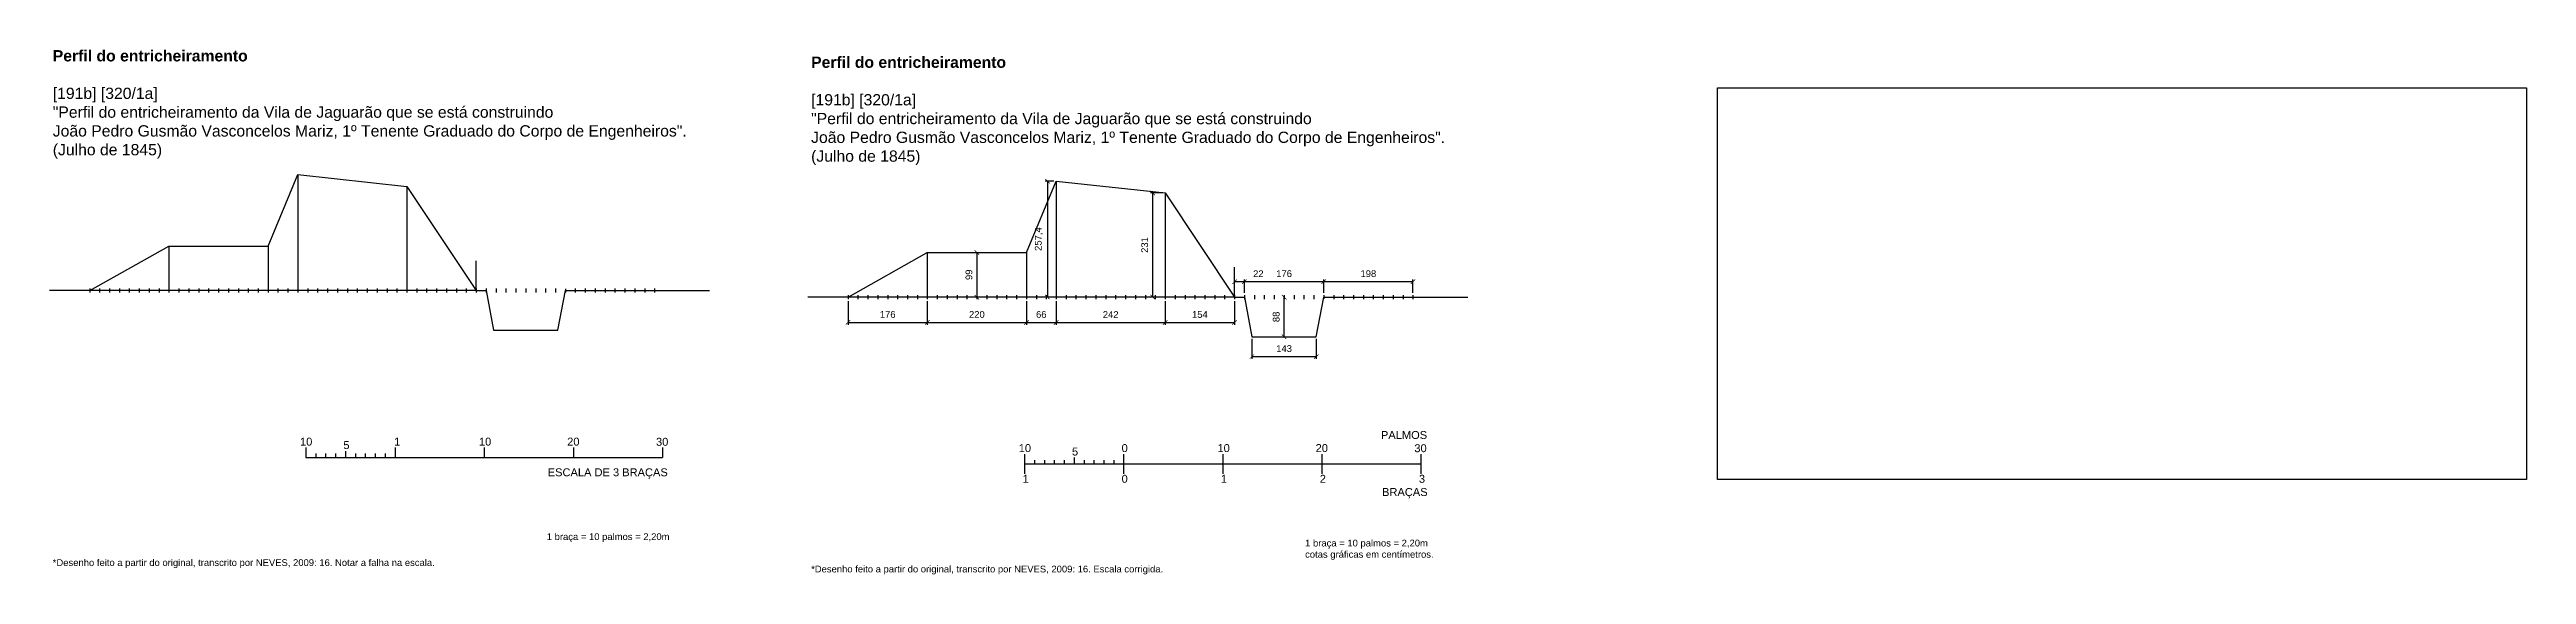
# Model space of a CAD drawing. Header units: millimetres. Extents: x 1384.2 to 1439.1, y 925.5 to 937.2.
import ezdxf

# ---------------------------------------------------------------- set-up
doc = ezdxf.new("R2010")
doc.units = ezdxf.units.MM
doc.styles.get("Standard").update_dxf_attribs({"font": 'arial.ttf'})
doc.dimstyles.new('ISO-25', dxfattribs={"dimtxt": 0.15, "dimasz": 0.1, "dimexe": 0.05, "dimexo": 0.05, "dimgap": 0.1, "dimtad": 1, "dimlfac": 100, "dimtxsty": 'Standard', "dimblk": 'ARCHTICK', "dimcen": 0, "dimadec": 0, "dimazin": 0, "dimtfac": 1, "dimtmove": 0, "dimatfit": 3, "dimfxl": 1, "dimarcsym": 0})
picture_1 = doc.add_image_def('image1.jpg', size_in_pixel=(1024, 496))

# ---------------------------------------------------------------- blocks, each defined once
blk = doc.blocks.new('_ArchTick')
at = {"color": 0, "linetype": 'ByBlock', "const_width": 0.15}
blk.add_lwpolyline([(-0.5, -0.5), (0.5, 0.5)], dxfattribs=at)
blk = doc.blocks.new('*D1')
at = {"color": 0, "lineweight": -2}
blk.add_line((1404.736, 932.673), (1404.736, 931.683), dxfattribs=at)
at = {"layer": 'Defpoints', "color": 0}
for p in [(1404.736, 932.673), (1404.736, 931.683), (1404.736, 931.683)]:
    blk.add_point(p, dxfattribs=at)
at = {"color": 0, "lineweight": -2, "xscale": 0.1, "yscale": 0.1, "zscale": 0.1}
for p, rotation in [((1404.736, 932.673), 90), ((1404.736, 931.683), 270)]:
    blk.add_blockref('_ArchTick', p, dxfattribs=dict(at, rotation=rotation))
at = {"color": 0, "insert": (1404.56, 932.178), "char_height": 0.15, "attachment_point": 5, "rotation": 90}
blk.add_mtext('99', dxfattribs=at)
blk = doc.blocks.new('*D3')
at = {"color": 0, "lineweight": -2}
for p, q in [((1406.446, 934.257), (1406.252, 934.257)), ((1406.302, 934.257), (1406.302, 931.683)), ((1406.446, 931.683), (1406.252, 931.683))]:
    blk.add_line(p, q, dxfattribs=at)
at = {"layer": 'Defpoints', "color": 0}
for p in [(1406.496, 934.257), (1406.302, 931.683), (1406.496, 931.683)]:
    blk.add_point(p, dxfattribs=at)
at = {"color": 0, "lineweight": -2, "xscale": 0.1, "yscale": 0.1, "zscale": 0.1}
for p, rotation in [((1406.302, 934.257), 90), ((1406.302, 931.683), 270)]:
    blk.add_blockref('_ArchTick', p, dxfattribs=dict(at, rotation=rotation))
at = {"color": 0, "insert": (1406.112, 932.97), "char_height": 0.15, "attachment_point": 5, "rotation": 90}
blk.add_mtext('257,4', dxfattribs=at)
blk = doc.blocks.new('*D4')
at = {"color": 0, "lineweight": -2}
for p, q in [((1408.866, 933.993), (1408.588, 933.993)), ((1408.638, 933.993), (1408.638, 931.683)), ((1408.866, 931.683), (1408.588, 931.683))]:
    blk.add_line(p, q, dxfattribs=at)
at = {"layer": 'Defpoints', "color": 0}
for p in [(1408.916, 933.993), (1408.638, 931.683), (1408.916, 931.683)]:
    blk.add_point(p, dxfattribs=at)
at = {"color": 0, "lineweight": -2, "xscale": 0.1, "yscale": 0.1, "zscale": 0.1}
for p, rotation in [((1408.638, 933.993), 90), ((1408.638, 931.683), 270)]:
    blk.add_blockref('_ArchTick', p, dxfattribs=dict(at, rotation=rotation))
at = {"color": 0, "insert": (1408.461, 932.838), "char_height": 0.15, "attachment_point": 5, "rotation": 90}
blk.add_mtext('231', dxfattribs=at)
blk = doc.blocks.new('*D5')
at = {"color": 0, "lineweight": -2}
blk.add_line((1411.556, 930.803), (1411.556, 931.683), dxfattribs=at)
at = {"layer": 'Defpoints', "color": 0}
for p in [(1411.556, 931.683), (1411.556, 931.683), (1411.556, 930.803)]:
    blk.add_point(p, dxfattribs=at)
at = {"color": 0, "lineweight": -2, "xscale": 0.1, "yscale": 0.1, "zscale": 0.1}
for p, rotation in [((1411.556, 931.683), 90), ((1411.556, 930.803), 270)]:
    blk.add_blockref('_ArchTick', p, dxfattribs=dict(at, rotation=rotation))
at = {"color": 0, "insert": (1411.38, 931.243), "char_height": 0.15, "attachment_point": 5, "rotation": 90}
blk.add_mtext('88', dxfattribs=at)
blk = doc.blocks.new('*D6')
at = {"color": 0, "lineweight": -2}
for p, q in [((1401.876, 931.589), (1401.876, 931.07)), ((1403.636, 931.589), (1403.636, 931.07)), ((1401.876, 931.12), (1403.636, 931.12))]:
    blk.add_line(p, q, dxfattribs=at)
at = {"layer": 'Defpoints', "color": 0}
for p in [(1401.876, 931.639), (1403.636, 931.639), (1403.636, 931.12)]:
    blk.add_point(p, dxfattribs=at)
at = {"color": 0, "lineweight": -2, "xscale": 0.1, "yscale": 0.1, "zscale": 0.1, "rotation": 180}
blk.add_blockref('_ArchTick', (1401.876, 931.12), dxfattribs=at)
at = {"color": 0, "lineweight": -2, "xscale": 0.1, "yscale": 0.1, "zscale": 0.1}
blk.add_blockref('_ArchTick', (1403.636, 931.12), dxfattribs=at)
at = {"color": 0, "insert": (1402.756, 931.296), "char_height": 0.15, "attachment_point": 5}
blk.add_mtext('176', dxfattribs=at)
blk = doc.blocks.new('*D7')
at = {"color": 0, "lineweight": -2}
for p, q in [((1403.636, 931.589), (1403.636, 931.07)), ((1405.836, 931.589), (1405.836, 931.07)), ((1403.636, 931.12), (1405.836, 931.12))]:
    blk.add_line(p, q, dxfattribs=at)
at = {"layer": 'Defpoints', "color": 0}
for p in [(1403.636, 931.639), (1405.836, 931.639), (1405.836, 931.12)]:
    blk.add_point(p, dxfattribs=at)
at = {"color": 0, "lineweight": -2, "xscale": 0.1, "yscale": 0.1, "zscale": 0.1, "rotation": 180}
blk.add_blockref('_ArchTick', (1403.636, 931.12), dxfattribs=at)
at = {"color": 0, "lineweight": -2, "xscale": 0.1, "yscale": 0.1, "zscale": 0.1}
blk.add_blockref('_ArchTick', (1405.836, 931.12), dxfattribs=at)
at = {"color": 0, "insert": (1404.736, 931.296), "char_height": 0.15, "attachment_point": 5}
blk.add_mtext('220', dxfattribs=at)
blk = doc.blocks.new('*D8')
at = {"color": 0, "lineweight": -2}
for p, q in [((1405.836, 931.589), (1405.836, 931.07)), ((1406.496, 931.589), (1406.496, 931.07)), ((1405.836, 931.12), (1406.496, 931.12))]:
    blk.add_line(p, q, dxfattribs=at)
at = {"layer": 'Defpoints', "color": 0}
for p in [(1405.836, 931.639), (1406.496, 931.639), (1406.496, 931.12)]:
    blk.add_point(p, dxfattribs=at)
at = {"color": 0, "lineweight": -2, "xscale": 0.1, "yscale": 0.1, "zscale": 0.1, "rotation": 180}
blk.add_blockref('_ArchTick', (1405.836, 931.12), dxfattribs=at)
at = {"color": 0, "lineweight": -2, "xscale": 0.1, "yscale": 0.1, "zscale": 0.1}
blk.add_blockref('_ArchTick', (1406.496, 931.12), dxfattribs=at)
at = {"color": 0, "insert": (1406.166, 931.296), "char_height": 0.15, "attachment_point": 5}
blk.add_mtext('66', dxfattribs=at)
blk = doc.blocks.new('*D9')
at = {"color": 0, "lineweight": -2}
for p, q in [((1406.496, 931.589), (1406.496, 931.07)), ((1408.916, 931.589), (1408.916, 931.07)), ((1406.496, 931.12), (1408.916, 931.12))]:
    blk.add_line(p, q, dxfattribs=at)
at = {"layer": 'Defpoints', "color": 0}
for p in [(1406.496, 931.639), (1408.916, 931.639), (1408.916, 931.12)]:
    blk.add_point(p, dxfattribs=at)
at = {"color": 0, "lineweight": -2, "xscale": 0.1, "yscale": 0.1, "zscale": 0.1, "rotation": 180}
blk.add_blockref('_ArchTick', (1406.496, 931.12), dxfattribs=at)
at = {"color": 0, "lineweight": -2, "xscale": 0.1, "yscale": 0.1, "zscale": 0.1}
blk.add_blockref('_ArchTick', (1408.916, 931.12), dxfattribs=at)
at = {"color": 0, "insert": (1407.706, 931.295), "char_height": 0.15, "attachment_point": 5}
blk.add_mtext('242', dxfattribs=at)
blk = doc.blocks.new('*D10')
at = {"color": 0, "lineweight": -2}
for p, q in [((1408.916, 931.589), (1408.916, 931.07)), ((1410.456, 931.589), (1410.456, 931.07)), ((1408.916, 931.12), (1410.456, 931.12))]:
    blk.add_line(p, q, dxfattribs=at)
at = {"layer": 'Defpoints', "color": 0}
for p in [(1408.916, 931.639), (1410.456, 931.639), (1410.456, 931.12)]:
    blk.add_point(p, dxfattribs=at)
at = {"color": 0, "lineweight": -2, "xscale": 0.1, "yscale": 0.1, "zscale": 0.1, "rotation": 180}
blk.add_blockref('_ArchTick', (1408.916, 931.12), dxfattribs=at)
at = {"color": 0, "lineweight": -2, "xscale": 0.1, "yscale": 0.1, "zscale": 0.1}
blk.add_blockref('_ArchTick', (1410.456, 931.12), dxfattribs=at)
at = {"color": 0, "insert": (1409.686, 931.296), "char_height": 0.15, "attachment_point": 5}
blk.add_mtext('154', dxfattribs=at)
blk = doc.blocks.new('*D11')
at = {"color": 0, "lineweight": -2}
for p, q in [((1410.456, 931.777), (1410.456, 932.075)), ((1410.456, 932.025), (1410.676, 932.025)), ((1410.676, 931.777), (1410.676, 932.075)), ((1410.676, 932.025), (1411.192, 932.025))]:
    blk.add_line(p, q, dxfattribs=at)
at = {"layer": 'Defpoints', "color": 0}
for p in [(1410.676, 932.025), (1410.456, 931.727), (1410.676, 931.727)]:
    blk.add_point(p, dxfattribs=at)
at = {"color": 0, "lineweight": -2, "xscale": 0.1, "yscale": 0.1, "zscale": 0.1, "rotation": 180}
blk.add_blockref('_ArchTick', (1410.456, 932.025), dxfattribs=at)
at = {"color": 0, "lineweight": -2, "xscale": 0.1, "yscale": 0.1, "zscale": 0.1}
blk.add_blockref('_ArchTick', (1410.676, 932.025), dxfattribs=at)
at = {"color": 0, "insert": (1410.984, 932.201), "char_height": 0.15, "attachment_point": 5}
blk.add_mtext('22', dxfattribs=at)
blk = doc.blocks.new('*D12')
at = {"color": 0, "lineweight": -2}
for p, q in [((1410.676, 931.777), (1410.676, 932.075)), ((1410.676, 932.025), (1412.436, 932.025)), ((1412.436, 931.777), (1412.436, 932.075))]:
    blk.add_line(p, q, dxfattribs=at)
at = {"layer": 'Defpoints', "color": 0}
for p in [(1412.436, 932.025), (1410.676, 931.727), (1412.436, 931.727)]:
    blk.add_point(p, dxfattribs=at)
at = {"color": 0, "lineweight": -2, "xscale": 0.1, "yscale": 0.1, "zscale": 0.1, "rotation": 180}
blk.add_blockref('_ArchTick', (1410.676, 932.025), dxfattribs=at)
at = {"color": 0, "lineweight": -2, "xscale": 0.1, "yscale": 0.1, "zscale": 0.1}
blk.add_blockref('_ArchTick', (1412.436, 932.025), dxfattribs=at)
at = {"color": 0, "insert": (1411.556, 932.202), "char_height": 0.15, "attachment_point": 5}
blk.add_mtext('176', dxfattribs=at)
blk = doc.blocks.new('*D13')
at = {"color": 0, "lineweight": -2}
for p, q in [((1412.436, 931.777), (1412.436, 932.075)), ((1412.436, 932.025), (1414.416, 932.025)), ((1414.416, 931.777), (1414.416, 932.075))]:
    blk.add_line(p, q, dxfattribs=at)
at = {"layer": 'Defpoints', "color": 0}
for p in [(1414.416, 932.025), (1412.436, 931.727), (1414.416, 931.727)]:
    blk.add_point(p, dxfattribs=at)
at = {"color": 0, "lineweight": -2, "xscale": 0.1, "yscale": 0.1, "zscale": 0.1, "rotation": 180}
blk.add_blockref('_ArchTick', (1412.436, 932.025), dxfattribs=at)
at = {"color": 0, "lineweight": -2, "xscale": 0.1, "yscale": 0.1, "zscale": 0.1}
blk.add_blockref('_ArchTick', (1414.416, 932.025), dxfattribs=at)
at = {"color": 0, "insert": (1413.426, 932.202), "char_height": 0.15, "attachment_point": 5}
blk.add_mtext('198', dxfattribs=at)
blk = doc.blocks.new('*D14')
at = {"color": 0, "lineweight": -2}
for p, q in [((1410.841, 930.753), (1410.841, 930.312)), ((1410.841, 930.362), (1412.271, 930.362)), ((1412.271, 930.753), (1412.271, 930.312))]:
    blk.add_line(p, q, dxfattribs=at)
at = {"layer": 'Defpoints', "color": 0}
for p in [(1410.841, 930.803), (1412.271, 930.803), (1412.271, 930.362)]:
    blk.add_point(p, dxfattribs=at)
at = {"color": 0, "lineweight": -2, "xscale": 0.1, "yscale": 0.1, "zscale": 0.1, "rotation": 180}
blk.add_blockref('_ArchTick', (1410.841, 930.362), dxfattribs=at)
at = {"color": 0, "lineweight": -2, "xscale": 0.1, "yscale": 0.1, "zscale": 0.1}
blk.add_blockref('_ArchTick', (1412.271, 930.362), dxfattribs=at)
at = {"color": 0, "insert": (1411.556, 930.539), "char_height": 0.15, "attachment_point": 5}
blk.add_mtext('143', dxfattribs=at)

msp = doc.modelspace()

# ---------------------------------------------------------------- linework, layer by layer
at = {"color": 1}
for p, q in [((1389.66237, 934.40009), (1389.66237, 931.82609)), ((1406.49609, 934.25738), (1406.49609, 931.68338)), ((1392.08237, 934.13609), (1392.08237, 931.82609)), ((1408.91609, 933.99338), (1408.91609, 931.68338)), ((1386.80237, 932.81609), (1386.80237, 931.82609)), ((1389.00237, 932.81609), (1389.00237, 931.82609)), ((1403.63609, 932.67338), (1403.63609, 931.68338)), ((1405.83609, 932.67338), (1405.83609, 931.68338)), ((1393.62237, 931.82609), (1393.62237, 932.48609)), ((1410.45609, 931.68338), (1410.45609, 932.34338)), ((1390.06045, 928.20921), (1390.06045, 928.12121)), ((1390.28045, 928.20921), (1390.28045, 928.12121)), ((1390.50045, 928.20921), (1390.50045, 928.12121)), ((1390.94045, 928.20921), (1390.94045, 928.12121)), ((1391.16045, 928.20921), (1391.16045, 928.12121)), ((1391.38045, 928.20921), (1391.38045, 928.12121)), ((1391.60045, 928.20921), (1391.60045, 928.12121)), ((1406.01417, 928.0665), (1406.01417, 927.9785)), ((1406.23417, 928.0665), (1406.23417, 927.9785)), ((1406.45417, 928.0665), (1406.45417, 927.9785)), ((1406.67417, 928.0665), (1406.67417, 927.9785)), ((1407.11417, 928.0665), (1407.11417, 927.9785)), ((1407.33417, 928.0665), (1407.33417, 927.9785)), ((1407.55417, 928.0665), (1407.55417, 927.9785)), ((1407.77417, 928.0665), (1407.77417, 927.9785))]:
    msp.add_line(p, q, dxfattribs=at)
at = {"color": 6}
for p, q in [((1393.62237, 931.82609), (1384.15148, 931.82609)), ((1395.60237, 931.82609), (1398.804, 931.82609)), ((1410.45609, 931.68338), (1400.98521, 931.68338)), ((1412.43609, 931.68338), (1415.63772, 931.68338))]:
    msp.add_line(p, q, dxfattribs=at)
at = {"color": 2}
for p, q in [((1385.04237, 931.87009), (1385.04237, 931.78209)), ((1385.26237, 931.87009), (1385.26237, 931.78209)), ((1385.48237, 931.87009), (1385.48237, 931.78209)), ((1385.70237, 931.87009), (1385.70237, 931.78209)), ((1385.92237, 931.87009), (1385.92237, 931.78209)), ((1386.14237, 931.87009), (1386.14237, 931.78209)), ((1386.36237, 931.87009), (1386.36237, 931.78209)), ((1386.58237, 931.87009), (1386.58237, 931.78209)), ((1386.80237, 931.87009), (1386.80237, 931.78209)), ((1387.02237, 931.87009), (1387.02237, 931.78209)), ((1387.24237, 931.87009), (1387.24237, 931.78209)), ((1387.46237, 931.87009), (1387.46237, 931.78209)), ((1387.68237, 931.87009), (1387.68237, 931.78209)), ((1387.90237, 931.87009), (1387.90237, 931.78209)), ((1388.12237, 931.87009), (1388.12237, 931.78209)), ((1388.34237, 931.87009), (1388.34237, 931.78209)), ((1388.56237, 931.87009), (1388.56237, 931.78209)), ((1388.78237, 931.87009), (1388.78237, 931.78209)), ((1389.00237, 931.87009), (1389.00237, 931.78209)), ((1389.22237, 931.87009), (1389.22237, 931.78209)), ((1389.44237, 931.87009), (1389.44237, 931.78209)), ((1389.66237, 931.87009), (1389.66237, 931.78209)), ((1389.88237, 931.87009), (1389.88237, 931.78209)), ((1390.10237, 931.87009), (1390.10237, 931.78209)), ((1390.32237, 931.87009), (1390.32237, 931.78209)), ((1390.54237, 931.87009), (1390.54237, 931.78209)), ((1390.76237, 931.87009), (1390.76237, 931.78209)), ((1390.98237, 931.87009), (1390.98237, 931.78209)), ((1391.20237, 931.87009), (1391.20237, 931.78209)), ((1391.42237, 931.87009), (1391.42237, 931.78209)), ((1391.64237, 931.87009), (1391.64237, 931.78209)), ((1391.86237, 931.87009), (1391.86237, 931.78209)), ((1392.08237, 931.87009), (1392.08237, 931.78209)), ((1392.30237, 931.87009), (1392.30237, 931.78209)), ((1392.52237, 931.87009), (1392.52237, 931.78209)), ((1392.74237, 931.87009), (1392.74237, 931.78209)), ((1392.96237, 931.87009), (1392.96237, 931.78209)), ((1393.18237, 931.87009), (1393.18237, 931.78209)), ((1393.40237, 931.87009), (1393.40237, 931.78209)), ((1393.62237, 931.87009), (1393.62237, 931.78209)), ((1393.84237, 931.87009), (1393.84237, 931.78209)), ((1394.06237, 931.87009), (1394.06237, 931.78209)), ((1394.28237, 931.87009), (1394.28237, 931.78209)), ((1394.50237, 931.87009), (1394.50237, 931.78209)), ((1394.72237, 931.87009), (1394.72237, 931.78209)), ((1394.94237, 931.87009), (1394.94237, 931.78209)), ((1395.16237, 931.87009), (1395.16237, 931.78209)), ((1395.38237, 931.87009), (1395.38237, 931.78209)), ((1395.60237, 931.86921), (1395.60237, 931.78297)), ((1395.82237, 931.87009), (1395.82237, 931.78209)), ((1396.04237, 931.87009), (1396.04237, 931.78209)), ((1396.26237, 931.87009), (1396.26237, 931.78209)), ((1396.48237, 931.87009), (1396.48237, 931.78209)), ((1396.70237, 931.87009), (1396.70237, 931.78209)), ((1396.92237, 931.87009), (1396.92237, 931.78209)), ((1397.14237, 931.87009), (1397.14237, 931.78209)), ((1397.36237, 931.87009), (1397.36237, 931.78209)), ((1397.58237, 931.87009), (1397.58237, 931.78209)), ((1401.87609, 931.72738), (1401.87609, 931.63938)), ((1402.09609, 931.72738), (1402.09609, 931.63938)), ((1402.31609, 931.72738), (1402.31609, 931.63938)), ((1402.53609, 931.72738), (1402.53609, 931.63938)), ((1402.75609, 931.72738), (1402.75609, 931.63938)), ((1402.97609, 931.72738), (1402.97609, 931.63938)), ((1403.19609, 931.72738), (1403.19609, 931.63938)), ((1403.41609, 931.72738), (1403.41609, 931.63938)), ((1403.63609, 931.72738), (1403.63609, 931.63938)), ((1403.85609, 931.72738), (1403.85609, 931.63938)), ((1404.07609, 931.72738), (1404.07609, 931.63938)), ((1404.29609, 931.72738), (1404.29609, 931.63938)), ((1404.51609, 931.72738), (1404.51609, 931.63938)), ((1404.73609, 931.72738), (1404.73609, 931.63938)), ((1404.95609, 931.72738), (1404.95609, 931.63938)), ((1405.17609, 931.72738), (1405.17609, 931.63938)), ((1405.39609, 931.72738), (1405.39609, 931.63938)), ((1405.61609, 931.72738), (1405.61609, 931.63938)), ((1405.83609, 931.72738), (1405.83609, 931.63938)), ((1406.05609, 931.72738), (1406.05609, 931.63938)), ((1406.27609, 931.72738), (1406.27609, 931.63938)), ((1406.49609, 931.72738), (1406.49609, 931.63938)), ((1406.71609, 931.72738), (1406.71609, 931.63938)), ((1406.93609, 931.72738), (1406.93609, 931.63938)), ((1407.15609, 931.72738), (1407.15609, 931.63938)), ((1407.37609, 931.72738), (1407.37609, 931.63938)), ((1407.59609, 931.72738), (1407.59609, 931.63938)), ((1407.81609, 931.72738), (1407.81609, 931.63938)), ((1408.03609, 931.72738), (1408.03609, 931.63938)), ((1408.25609, 931.72738), (1408.25609, 931.63938)), ((1408.47609, 931.72738), (1408.47609, 931.63938)), ((1408.69609, 931.72738), (1408.69609, 931.63938)), ((1408.91609, 931.72738), (1408.91609, 931.63938)), ((1409.13609, 931.72738), (1409.13609, 931.63938)), ((1409.35609, 931.72738), (1409.35609, 931.63938)), ((1409.57609, 931.72738), (1409.57609, 931.63938)), ((1409.79609, 931.72738), (1409.79609, 931.63938)), ((1410.01609, 931.72738), (1410.01609, 931.63938)), ((1410.23609, 931.72738), (1410.23609, 931.63938)), ((1410.45609, 931.72738), (1410.45609, 931.63938)), ((1410.67609, 931.72738), (1410.67609, 931.63938)), ((1410.89609, 931.72738), (1410.89609, 931.63938)), ((1411.11609, 931.72738), (1411.11609, 931.63938)), ((1411.33609, 931.72738), (1411.33609, 931.63938)), ((1411.55609, 931.72738), (1411.55609, 931.63938)), ((1411.77609, 931.72738), (1411.77609, 931.63938)), ((1411.99609, 931.72738), (1411.99609, 931.63938)), ((1412.21609, 931.72738), (1412.21609, 931.63938)), ((1412.43609, 931.7265), (1412.43609, 931.64026)), ((1412.65609, 931.72738), (1412.65609, 931.63938)), ((1412.87609, 931.72738), (1412.87609, 931.63938)), ((1413.09609, 931.72738), (1413.09609, 931.63938)), ((1413.31609, 931.72738), (1413.31609, 931.63938)), ((1413.53609, 931.72738), (1413.53609, 931.63938)), ((1413.75609, 931.72738), (1413.75609, 931.63938)), ((1413.97609, 931.72738), (1413.97609, 931.63938)), ((1414.19609, 931.72738), (1414.19609, 931.63938)), ((1414.41609, 931.72738), (1414.41609, 931.63938)), ((1390.72045, 928.26421), (1390.72045, 928.12121)), ((1406.89417, 928.1215), (1406.89417, 927.9785))]:
    msp.add_line(p, q, dxfattribs=at)
at = {"color": 3}
for p, q in [((1389.84045, 928.34121), (1389.84045, 928.12121)), ((1389.84045, 928.12121), (1397.76045, 928.12121)), ((1391.82045, 928.34121), (1391.82045, 928.12121)), ((1393.80045, 928.34121), (1393.80045, 928.12121)), ((1395.78045, 928.34121), (1395.78045, 928.12121)), ((1397.76045, 928.34121), (1397.76045, 928.12121)), ((1405.79417, 928.1985), (1405.79417, 927.7585)), ((1407.99417, 928.1985), (1407.99417, 927.7585)), ((1410.19417, 928.1985), (1410.19417, 927.7585)), ((1412.39417, 928.1985), (1412.39417, 927.7585)), ((1414.59417, 928.1985), (1414.59417, 927.7585)), ((1405.79417, 927.9785), (1414.59417, 927.9785))]:
    msp.add_line(p, q, dxfattribs=at)
at = {"color": 5}
for points in [[(1385.04237, 931.82609), (1386.80237, 932.81609), (1389.00237, 932.81609), (1389.66237, 934.40009), (1392.08237, 934.13609), (1393.62237, 931.82609), (1393.84237, 931.82609), (1394.00737, 930.94609), (1395.43737, 930.94609), (1395.60237, 931.82609), (1397.58237, 931.82609)], [(1401.87609, 931.68338), (1403.63609, 932.67338), (1405.83609, 932.67338), (1406.49609, 934.25738), (1408.91609, 933.99338), (1410.45609, 931.68338), (1410.67609, 931.68338), (1410.84109, 930.80338), (1412.27109, 930.80338), (1412.43609, 931.68338), (1414.41609, 931.68338)]]:
    msp.add_lwpolyline(points, dxfattribs=at)

# ---------------------------------------------------------------- texts
at = {"attachment_point": 1}
for s, insert, char_height, width in [('{\\fArial|b1|i0|c0|p34;Perfil do entricheiramento\\P\\P}[191b] [320/1a]\\P"Perfil do entricheiramento da Vila de Jaguarão que se está construindo \\PJoão Pedro Gusmão Vasconcelos Mariz, 1º Tenente Graduado do Corpo de Engenheiros". (Julho de 1845)', (1384.22306, 937.16375), 0.25, 14.9997296), ('{\\fArial|b1|i0|c0|p34;Perfil do entricheiramento\\P\\P}[191b] [320/1a]\\P"Perfil do entricheiramento da Vila de Jaguarão que se está construindo \\PJoão Pedro Gusmão Vasconcelos Mariz, 1º Tenente Graduado do Corpo de Engenheiros". (Julho de 1845)', (1401.05678, 937.02104), 0.25, 14.9997296), ('\\pi-0.78398;PALMOS\\P\\pi-0.042404;30', (1414.48968, 928.70939), 0.176, 0.2089901), ('\\pi-0.012978;10', (1389.72434, 928.56206), 0.176, 0.2089901), ('\\pi0.046149;5', (1390.62756, 928.48506), 0.176, 0.2089901), ('\\pi0.07208;1', (1391.72756, 928.56206), 0.176, 0.2089901), ('\\pi-0.012978;10', (1393.69595, 928.56206), 0.176, 0.2089901), ('\\pi-0.022763;20', (1395.66434, 928.56206), 0.176, 0.2089901), ('\\pi0.20899;\\P\\pi-0.042404;30', (1397.65595, 928.8521), 0.176, 0.2089901), ('\\pi-0.012978;10', (1405.67807, 928.41936), 0.176, 0.2089901), ('\\pi0.046149;5', (1406.80129, 928.34236), 0.176, 0.2089901), ('\\pi0.047109;0', (1407.90129, 928.41936), 0.176, 0.2089901), ('\\pi-0.012978;10', (1410.08968, 928.41936), 0.176, 0.2089901), ('\\pi-0.022763;20', (1412.27807, 928.41936), 0.176, 0.2089901), ('\\pi0.26095;ESCALA DE 3 BRAÇAS', (1394.94928, 927.88116), 0.176, 3.154211), ('\\pi0.07208;1', (1405.67929, 927.73736), 0.176, 0.2089901), ('\\pi0.047109;0', (1407.90129, 927.73736), 0.176, 0.2089901), ('\\pi0.07208;1', (1410.07929, 927.73736), 0.176, 0.2089901), ('\\pi0.046209;2', (1412.30129, 927.73736), 0.176, 0.2089901), ('\\pi0.046869;3\\P\\pi-0.77126;BRAÇAS', (1414.50129, 927.73736), 0.176, 0.2089901), ('1 braça = 10 palmos = 2,20m', (1395.18818, 926.44001), 0.15, 14.9997296), ('1 braça = 10 palmos = 2,20m\\Pcotas gráficas em centímetros.', (1412.02191, 926.29731), 0.15, 14.9997296), ('*Desenho feito a partir do original, transcrito por NEVES, 2009: 16. Notar a falha na escala.', (1384.22306, 925.86397), 0.15, 14.9997296), ('*Desenho feito a partir do original, transcrito por NEVES, 2009: 16. Escala corrigida.', (1401.05678, 925.72127), 0.15, 14.9997296)]:
    msp.add_mtext(s, dxfattribs=dict(at, insert=insert, char_height=char_height, width=width))

# ---------------------------------------------------------------- dimensions: what is measured, and where the dimension line sits
at = {"color": 12}
for base, p1, p2, picture, middle in [((1406.30206, 931.68338), (1406.49609, 934.25738), (1406.49609, 931.68338), '*D3', (1406.11192, 932.97038)), ((1408.63779, 931.68338), (1408.91609, 933.99338), (1408.91609, 931.68338), '*D4', (1408.46116, 932.83838)), ((1404.73609, 931.68338), (1404.73609, 932.67338), (1404.73609, 931.68338), '*D1', (1404.5595, 932.17838)), ((1411.55609, 931.68338), (1411.55609, 930.80338), (1411.55609, 931.68338), '*D5', (1411.3795, 931.24338))]:
    dim = msp.add_linear_dim(base=base, p1=p1, p2=p2, angle=90, dimstyle='ISO-25', dxfattribs=at)
    dim.commit()
    dim.dimension.update_dxf_attribs({"geometry": picture, "text_midpoint": middle})
for base, p1, p2, picture, middle in [((1410.67609, 932.02548), (1410.45609, 931.72738), (1410.67609, 931.72738), '*D11', (1410.98404, 932.20078)), ((1403.63609, 931.11955), (1401.87609, 931.63938), (1403.63609, 931.63938), '*D6', (1402.75609, 931.29614)), ((1412.27109, 930.36223), (1410.84109, 930.80338), (1412.27109, 930.80338), '*D14', (1411.55609, 930.53887))]:
    dim = msp.add_linear_dim(base=base, p1=p1, p2=p2, dimstyle='ISO-25', dxfattribs=at)
    dim.commit()
    dim.dimension.update_dxf_attribs({"geometry": picture, "text_midpoint": middle})
for base, p1, p2, picture, middle in [((1412.43609, 932.02548), (1410.67609, 931.72738), (1412.43609, 931.7265), '*D12', (1411.55609, 932.20206)), ((1414.41609, 932.02548), (1412.43609, 931.7265), (1414.41609, 931.72738), '*D13', (1413.42609, 932.20206)), ((1405.83609, 931.11955), (1403.63609, 931.63938), (1405.83609, 931.63938), '*D7', (1404.73609, 931.29614)), ((1406.49609, 931.11955), (1405.83609, 931.63938), (1406.49609, 931.63938), '*D8', (1406.16609, 931.29614)), ((1408.91609, 931.11955), (1406.49609, 931.63938), (1408.91609, 931.63938), '*D9', (1407.70609, 931.29486)), ((1410.45609, 931.11955), (1408.91609, 931.63938), (1410.45609, 931.63938), '*D10', (1409.68609, 931.29614))]:
    dim = msp.add_linear_dim(base=base, p1=p1, p2=p2, dimstyle='ISO-25', override={"dimtmove": 1}, dxfattribs=at)
    dim.commit()
    dim.dimension.update_dxf_attribs({"geometry": picture, "text_midpoint": middle})

# ---------------------------------------------------------------- pictures from other files: only their frames are drawn
image = msp.add_image(picture_1, insert=(1421.1729, 927.6313), size_in_units=(17.96028, 8.69951))
image.dxf.flags = 7

doc.saveas('drawing.dxf')
